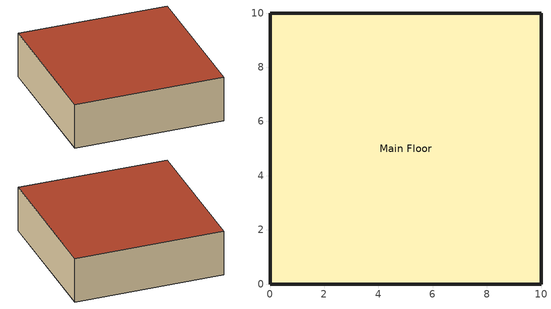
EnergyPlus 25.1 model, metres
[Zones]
Main Floor
 floor othersideconditionsmodel (Floor Construction): 10,10 10,0 0,0 0,10 z0
 wall outside (Main Floor Wall Construction): 10,10 0,10 0,0 10,0 10,10 z0:3.1
 roof outside (Roof Construction): 0,10 0,0 10,0 10,10 z3.1
[Building]
House: North Axis {deg}=0; Terrain=Suburbs; Loads Convergence Tolerance Value {W}=0.05; Temperature Convergence Tolerance Value {deltaC}=0.05; Solar Distribution=FullInteriorAndExterior; Maximum Number of Warmup Days=35; Minimum Number of Warmup Days=6
[Site:Location]
Ohare Intl Ap IL USA TMY3 WMO#=725300: Latitude {deg}=41.98; Longitude {deg}=-87.92; Time Zone {hr}=-6; Elevation {m}=201
[SizingPeriod:DesignDay] Day of Month=21; Humidity Condition Type=Wetbulb; Barometric Pressure {Pa}=98886; Rain Indicator=No; Snow Indicator=No; Daylight Saving Time Indicator=No; Solar Model Indicator=ASHRAEClearSky
Name | Month | Day Type | Maximum Dry-Bulb Temperature {C} | Daily Dry-Bulb Temperature Range {deltaC} | Wetbulb or DewPoint at Maximum Dry-Bulb {C} | Wind Speed {m/s} | Wind Direction {deg} | Sky Clearness
Chicago Ohare Intl Ap Ann Htg 99% Condns DB | 1 | WinterDesignDay | -16.6 | 0 | -16.6 | 4.9 | 270 | 0
Chicago Ohare Intl Ap Ann Clg 1% Condns DB=>MWB | 7 | SummerDesignDay | 31.6 | 10.5 | 23 | 5.2 | 230 | 1
[Site:GroundDomain:Slab]
CoupledSlab: 5, 1, 5, 1.8, 3200, 836, 30, 50, Site:GroundTemperature:Undisturbed:KusudaAchenbach, KATemps, 1, GroundCoupledOSCM, InGrade, Slab Material-In-grade, Yes, Insulation, Full, Yes, Insulation, 1.5, Hourly
[Site:GroundTemperature:Undisturbed:KusudaAchenbach]
KATemps: 1.8, 3200, 836, 15.5, 12.8, 17.3
[Material] Thermal Absorptance=0.9
Name | Roughness | Thickness {m} | Conductivity {W/m-K} | Density {kg/m3} | Specific Heat {J/kg-K} | Solar Absorptance | Visible Absorptance
Composite 2x6 Wood Stud R19 #1 | Smooth | 0.019 | 0.137 | 640 | 1006 | 0.7 | 0.7
Composite 2x6 Wood Stud R19 #2 | Smooth | 0.133 | 0.047 | 93.84 | 1006 | 0.7 | 0.7
Composite 2x6 Wood Stud R19 #3 | Smooth | 0.025 | 0.246 | 492.67 | 1006 | 0.7 | 0.7
Slab Material-Top Layer | MediumRough | 0.0127 | 1.8 | 2400 | 750 | 0.65 | 0.65
Slab Material-In-grade | MediumRough | 0.1397 | 1.8 | 2400 | 750 | 0.65 | 0.65
Insulation | Smooth | 0.0254 | 0.035 | 265 | 1300 | 0.65 | 0.65
[Material:NoMass]
Roof Layer 1: Roughness=Rough; Thermal Resistance {m2-K/W}=3.344; Thermal Absorptance=0.9; Solar Absorptance=0.75; Visible Absorptance=0.75
[Construction]
Floor Construction: Slab Material-Top Layer
Roof Construction: Roof Layer 1
Main Floor Wall Construction: Composite 2x6 Wood Stud R19 #3, Composite 2x6 Wood Stud R19 #2, Composite 2x6 Wood Stud R19 #1
[Zone]
Main Floor: Ceiling Height {m}=autocalculate; Volume {m3}=autocalculate; Floor Area {m2}=autocalculate; Zone Inside Convection Algorithm=Simple; Zone Outside Convection Algorithm=SimpleCombined; Part of Total Floor Area=Yes
[SurfaceProperty:OtherSideConditionsModel]
GroundCoupledOSCM: Type of Modeling=GroundCoupledSurface
[ThermostatSetpoint:DualSetpoint]
Always21 Dual SP Control: Heating Setpoint Temperature Schedule=HVACTemplate-Always 20; Cooling Setpoint Temperature Schedule=HVACTemplate-Always 20
[ZoneControl:Thermostat]
Main Floor Thermostat: Zone or ZoneList=Main Floor; Control Type Schedule=HVACTemplate-Always 4; Control 1=Always21 Dual SP Control
[Zone equipment]
Main Floor: Main Floor Ideal Loads Air System
[ZoneHVAC:IdealLoadsAirSystem]
Main Floor Ideal Loads Air System: Maximum Heating Supply Air Temperature {C}=50; Minimum Cooling Supply Air Temperature {C}=13; Maximum Heating Supply Air Humidity Ratio {kgWater/kgDryAir}=0.0156; Minimum Cooling Supply Air Humidity Ratio {kgWater/kgDryAir}=0.0077; Heating Limit=NoLimit; Cooling Limit=NoLimit; Dehumidification Control Type=ConstantSensibleHeatRatio; Cooling Sensible Heat Ratio=0.7; Humidification Control Type=None; Demand Controlled Ventilation Type=None; Outdoor Air Economizer Type=NoEconomizer; Heat Recovery Type=None; Sensible Heat Recovery Effectiveness=0.7; Latent Heat Recovery Effectiveness=0.65
[Schedule:Compact]
HVACTemplate-Always 20: Through: 12/31, For: AllDays, Until: 24:00, 20
HVACTemplate-Always 4: Through: 12/31, For: AllDays, Until: 24:00, 4
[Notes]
ZoneCoupledGroundHTSlabInGrade.idf
Basic File Description:
This input file exemplifies the use of the Site:GroundDomain:Slab
object to perform the simulation of ground coupled heat transfer.
Highlights: Simulate a heat transfer interaction with the slab
Simulation Location/Run:
Location: Chicago, IL
Design Days SummerDesignDay and WinterDesignDay
Run Period: Annual simulation
Building: Idealized approximation of simple residential building
Floor Area: 100 m2
Number of Stories: 1
Zone Description Details:
Internal gains description: None, disabled as the feature of this input file
is the ground coupled slab, not zone simulation.
Interzone Surfaces: None
Internal Mass: None
People: None
Lights: None
Windows: None
Detached Shading: None
Daylight: None
Natural Ventilation: None
Solar Distribution: None
HVAC: Ideal air system
Purchased Air: No
Central Air Handling Equipment: No
System Equipment Autosize: Yes
Purchased Cooling: No
Purchased Heating: No
